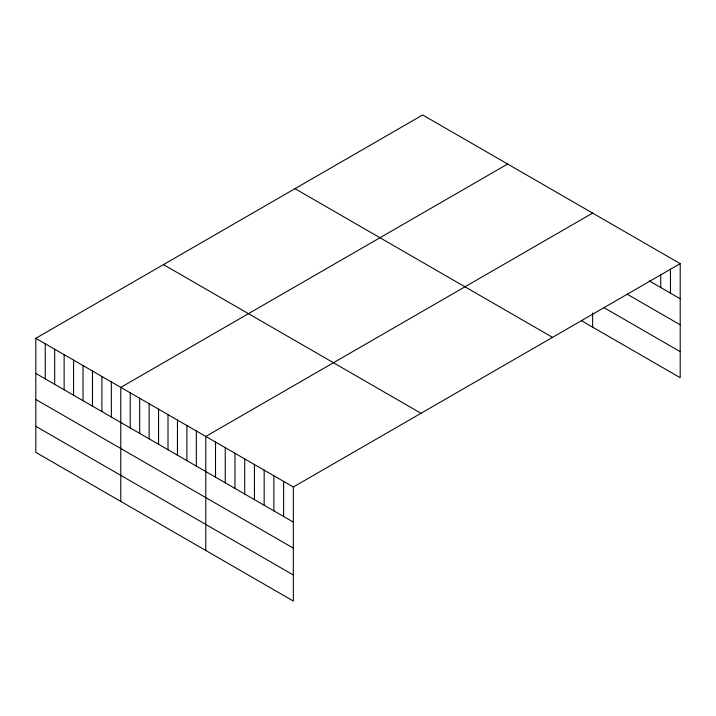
<?xml version="1.0" encoding="UTF-8"?>
<svg xmlns="http://www.w3.org/2000/svg" width="716" height="716" viewBox="0 0 716 716"><rect width="100%" height="100%" fill="white"/><g stroke="black" fill="none" stroke-linecap="round" stroke-linejoin="round"><path stroke-width="1.07" d="M680.2 263.649L293.345 486.996L293.345 601.037L35.8 452.351L35.8 338.301L422.655 114.963L680.2 263.649L680.2 377.699L581.303 320.598M507.644 164.027L120.789 387.374L120.789 501.415M592.633 213.1L205.778 436.447L205.778 550.488M649.242 280.887L680.2 298.76M627.127 294.169L680.2 324.804M604.134 307.728L680.2 351.645M294.992 188.666L552.537 337.361M163.463 264.598L421.008 413.293M35.8 338.301L293.345 486.996M35.8 373.412L293.345 522.107M35.8 399.456L293.345 548.152M35.8 426.297L293.345 574.993M670.471 269.001L670.471 293.139M660.743 274.362L660.743 287.519M592.633 313.026L592.633 327.14M283.617 481.385L283.617 516.487M273.888 475.764L273.888 510.866M264.159 470.143L264.159 505.254M254.431 464.532L254.431 499.634M244.702 458.911L244.702 494.013M234.973 453.3L234.973 488.402M225.245 447.679L225.245 482.781M215.507 442.058L215.507 477.169M196.336 430.987L196.336 466.098M186.894 425.537L186.894 460.648M177.452 420.086L177.452 455.188M168.009 414.636L168.009 449.738M158.567 409.185L158.567 444.287M149.125 403.735L149.125 438.836M139.674 398.275L139.674 433.386M130.231 392.824L130.231 427.935M111.347 381.923L111.347 417.025M101.905 376.473L101.905 411.575M92.462 371.022L92.462 406.124M83.02 365.563L83.02 400.674M73.578 360.112L73.578 395.223M64.127 354.662L64.127 389.764M54.684 349.211L54.684 384.313M45.242 343.761L45.242 378.862"/></g></svg>
